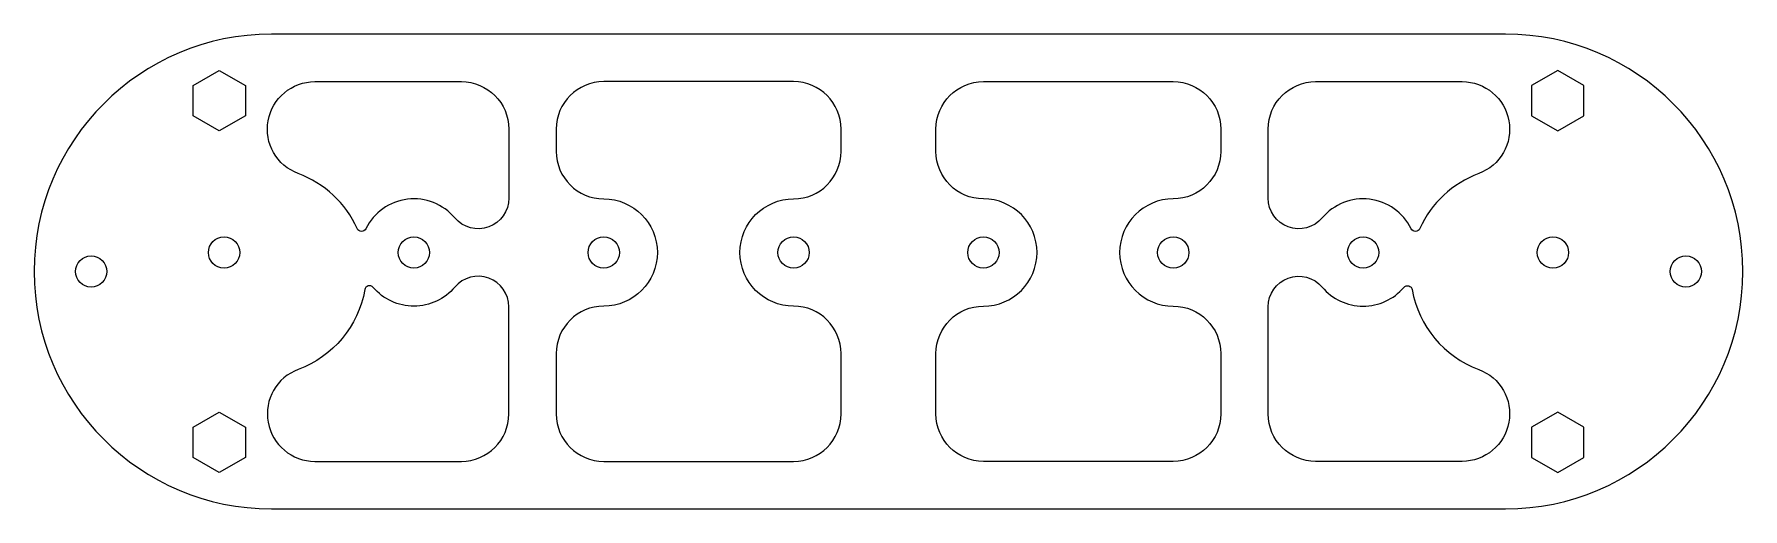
# Model space of a CAD drawing. Extents: x 155 to 631, y -134 to -2.
import ezdxf

# ---------------------------------------------------------------- set-up
doc = ezdxf.new("R2010")
doc.units = 0
doc.layers.get('0').update_dxf_attribs({"linetype": 'CONTINUOUS'})

msp = doc.modelspace()

# ---------------------------------------------------------------- linework, layer by layer
at = {"color": 7}
for p, q in [((564.885417, -1.666667), (220.927083, -1.666667)), ((199.098958, -15.98671), (206.375, -11.785921)), ((206.375, -11.785921), (213.651042, -15.98671)), ((579.4375, -11.785921), (572.161458, -15.98671)), ((586.713542, -15.98671), (579.4375, -11.785921)), ((199.098958, -24.38829), (199.098958, -15.98671)), ((213.651042, -15.98671), (213.651042, -24.38829)), ((233.012721, -14.895833), (273.84375, -14.895833)), ((366.447917, -14.895833), (313.53125, -14.895833)), ((419.364583, -14.895833), (472.28125, -14.895833)), ((511.96875, -14.895833), (552.799779, -14.895833)), ((572.161458, -15.98671), (572.161458, -24.38829)), ((586.713542, -24.38829), (586.713542, -15.98671)), ((206.375, -28.589079), (199.098958, -24.38829)), ((213.651042, -24.38829), (206.375, -28.589079)), ((287.072917, -28.125), (287.072917, -47.385344)), ((300.302083, -28.125), (300.302083, -34.342708)), ((379.677083, -34.342708), (379.677083, -28.125)), ((406.135417, -34.342708), (406.135417, -28.125)), ((485.510417, -28.125), (485.510417, -34.342708)), ((498.739583, -47.385344), (498.739583, -28.125)), ((572.161458, -24.38829), (579.4375, -28.589079)), ((579.4375, -28.589079), (586.713542, -24.38829)), ((287.072917, -107.5), (287.072917, -77.656323)), ((498.739583, -107.5), (498.739583, -77.656323)), ((300.302083, -90.698958), (300.302083, -107.5)), ((379.677083, -107.5), (379.677083, -90.698958)), ((406.135417, -107.5), (406.135417, -90.698958)), ((485.510417, -90.698958), (485.510417, -107.5)), ((199.098958, -111.23671), (206.375, -107.035921)), ((206.375, -107.035921), (213.651042, -111.23671)), ((498.739583, -107.5), (498.739583, -107.5)), ((579.4375, -107.035921), (572.161458, -111.23671)), ((586.713542, -111.23671), (579.4375, -107.035921)), ((199.098958, -119.63829), (199.098958, -111.23671)), ((213.651042, -111.23671), (213.651042, -119.63829)), ((572.161458, -111.23671), (572.161458, -119.63829)), ((586.713542, -119.63829), (586.713542, -111.23671)), ((206.375, -123.839079), (199.098958, -119.63829)), ((213.651042, -119.63829), (206.375, -123.839079)), ((233.012721, -120.729167), (273.84375, -120.729167)), ((313.53125, -120.729167), (366.447917, -120.729167)), ((472.28125, -120.729167), (419.364583, -120.729167)), ((552.799779, -120.729167), (511.96875, -120.729167)), ((572.161458, -119.63829), (579.4375, -123.839079)), ((579.4375, -123.839079), (586.713542, -119.63829)), ((220.927083, -133.958333), (564.885417, -133.958333))]:
    msp.add_line(p, q, dxfattribs=at)
for points in [[(220.927083, -1.666667), (184.395798, -1.666667), (154.78125, -31.281215), (154.78125, -67.8125)], [(631.03125, -67.8125), (631.03125, -31.281215), (601.416702, -1.666667), (564.885417, -1.666667)], [(219.991781, -25.786348), (221.123933, -19.483179), (226.608481, -14.895833), (233.012721, -14.895833)], [(273.84375, -14.895833), (281.149954, -14.895833), (287.072917, -20.818796), (287.072917, -28.125)], [(313.53125, -14.895833), (306.225046, -14.895833), (300.302083, -20.818796), (300.302083, -28.125)], [(379.677083, -28.125), (379.677083, -20.818796), (373.754174, -14.895833), (366.447917, -14.895833)], [(406.135417, -28.125), (406.135417, -20.818796), (412.058326, -14.895833), (419.364583, -14.895833)], [(472.28125, -14.895833), (479.587454, -14.895833), (485.510417, -20.818796), (485.510417, -28.125)], [(498.739583, -28.125), (498.739583, -20.818796), (504.662546, -14.895833), (511.96875, -14.895833)], [(552.799779, -14.895833), (559.204019, -14.895833), (564.688567, -19.483179), (565.820719, -25.786348)], [(228.408971, -40.527344), (222.405046, -38.298758), (218.859629, -32.089781), (219.991781, -25.786348)], [(565.820719, -25.786348), (566.952871, -32.089781), (563.407454, -38.298758), (557.403529, -40.527344)], [(300.302083, -34.342708), (300.302083, -41.648965), (306.225046, -47.571875), (313.53125, -47.571875)], [(366.447917, -47.571875), (373.754174, -47.571875), (379.677083, -41.648965), (379.677083, -34.342708)], [(419.364583, -47.571875), (412.058326, -47.571875), (406.135417, -41.648965), (406.135417, -34.342708)], [(485.510417, -34.342708), (485.510417, -41.648965), (479.587454, -47.571875), (472.28125, -47.571875)], [(244.8179, -55.860318), (241.619881, -48.759907), (235.709883, -43.237233), (228.408971, -40.527344)], [(557.403529, -40.527344), (550.102617, -43.237233), (544.192619, -48.759907), (540.9946, -55.860318)], [(272.039821, -52.880396), (268.788092, -49.026951), (263.813396, -47.072183), (258.808273, -47.681412)], [(287.072917, -47.385344), (287.072917, -50.963225), (284.837717, -54.160053), (281.477244, -55.388355)], [(313.53125, -47.571875), (321.787308, -47.571875), (328.480208, -54.264749), (328.480208, -62.520833)], [(351.498958, -62.520833), (351.498958, -54.264749), (358.191858, -47.571875), (366.447917, -47.571875)], [(434.313542, -62.520833), (434.313542, -54.264749), (427.620642, -47.571875), (419.364583, -47.571875)], [(472.28125, -47.571875), (464.025192, -47.571875), (457.332292, -54.264749), (457.332292, -62.520833)], [(504.335256, -55.388355), (500.974783, -54.160053), (498.739583, -50.963225), (498.739583, -47.385344)], [(527.004227, -47.681412), (521.999104, -47.072183), (517.024408, -49.026951), (513.772679, -52.880396)], [(258.808273, -47.681412), (253.80315, -48.290642), (249.442552, -51.381796), (247.210527, -55.902731)], [(538.601973, -55.902731), (536.369948, -51.381796), (532.00935, -48.290642), (527.004227, -47.681412)], [(246.000852, -56.639754), (245.488883, -56.630679), (245.028244, -56.327096), (244.8179, -55.860318)], [(247.210527, -55.902731), (246.983779, -56.361757), (246.512556, -56.64883), (246.000852, -56.639754)], [(281.477244, -55.388355), (278.117035, -56.616683), (274.346988, -55.614891), (272.039821, -52.880396)], [(513.772679, -52.880396), (511.465512, -55.614891), (507.695465, -56.616683), (504.335256, -55.388355)], [(539.811648, -56.639754), (539.299944, -56.64883), (538.828721, -56.361757), (538.601973, -55.902731)], [(540.9946, -55.860318), (540.784256, -56.327096), (540.323617, -56.630679), (539.811648, -56.639754)], [(203.332292, -62.520833), (203.332292, -60.109765), (205.286769, -58.155208), (207.697917, -58.155208)], [(207.697917, -58.155208), (210.109065, -58.155208), (212.063542, -60.109765), (212.063542, -62.520833)], [(256.248958, -62.520833), (256.248958, -60.109765), (258.203435, -58.155208), (260.614583, -58.155208)], [(260.614583, -58.155208), (263.025731, -58.155208), (264.980208, -60.109765), (264.980208, -62.520833)], [(309.165625, -62.520833), (309.165625, -60.109765), (311.120102, -58.155208), (313.53125, -58.155208)], [(313.53125, -58.155208), (315.942398, -58.155208), (317.896875, -60.109765), (317.896875, -62.520833)], [(362.082292, -62.520833), (362.082292, -60.109765), (364.036769, -58.155208), (366.447917, -58.155208)], [(366.447917, -58.155208), (368.858985, -58.155208), (370.813542, -60.109765), (370.813542, -62.520833)], [(414.998958, -62.520833), (414.998958, -60.109765), (416.953515, -58.155208), (419.364583, -58.155208)], [(419.364583, -58.155208), (421.775731, -58.155208), (423.730208, -60.109765), (423.730208, -62.520833)], [(467.915625, -62.520833), (467.915625, -60.109765), (469.870102, -58.155208), (472.28125, -58.155208)], [(472.28125, -58.155208), (474.692398, -58.155208), (476.646875, -60.109765), (476.646875, -62.520833)], [(520.832292, -62.520833), (520.832292, -60.109765), (522.786769, -58.155208), (525.197917, -58.155208)], [(525.197917, -58.155208), (527.609065, -58.155208), (529.563542, -60.109765), (529.563542, -62.520833)], [(573.748958, -62.520833), (573.748958, -60.109765), (575.703435, -58.155208), (578.114583, -58.155208)], [(578.114583, -58.155208), (580.525731, -58.155208), (582.480208, -60.109765), (582.480208, -62.520833)], [(166.290625, -67.8125), (166.290625, -65.401431), (168.245102, -63.446875), (170.65625, -63.446875)], [(170.65625, -63.446875), (173.067398, -63.446875), (175.021875, -65.401431), (175.021875, -67.8125)], [(207.697917, -66.886458), (205.286769, -66.886458), (203.332292, -64.931902), (203.332292, -62.520833)], [(212.063542, -62.520833), (212.063542, -64.931902), (210.109065, -66.886458), (207.697917, -66.886458)], [(260.614583, -66.886458), (258.203435, -66.886458), (256.248958, -64.931902), (256.248958, -62.520833)], [(264.980208, -62.520833), (264.980208, -64.931902), (263.025731, -66.886458), (260.614583, -66.886458)], [(313.53125, -66.886458), (311.120102, -66.886458), (309.165625, -64.931902), (309.165625, -62.520833)], [(328.480208, -62.520833), (328.480208, -70.776918), (321.787308, -77.469792), (313.53125, -77.469792)], [(317.896875, -62.520833), (317.896875, -64.931902), (315.942398, -66.886458), (313.53125, -66.886458)], [(366.447917, -77.469792), (358.191858, -77.469792), (351.498958, -70.776918), (351.498958, -62.520833)], [(366.447917, -66.886458), (364.036769, -66.886458), (362.082292, -64.931902), (362.082292, -62.520833)], [(370.813542, -62.520833), (370.813542, -64.931902), (368.858985, -66.886458), (366.447917, -66.886458)], [(419.364583, -66.886458), (416.953515, -66.886458), (414.998958, -64.931902), (414.998958, -62.520833)], [(419.364583, -77.469792), (427.620642, -77.469792), (434.313542, -70.776918), (434.313542, -62.520833)], [(423.730208, -62.520833), (423.730208, -64.931902), (421.775731, -66.886458), (419.364583, -66.886458)], [(457.332292, -62.520833), (457.332292, -70.776918), (464.025192, -77.469792), (472.28125, -77.469792)], [(472.28125, -66.886458), (469.870102, -66.886458), (467.915625, -64.931902), (467.915625, -62.520833)], [(476.646875, -62.520833), (476.646875, -64.931902), (474.692398, -66.886458), (472.28125, -66.886458)], [(525.197917, -66.886458), (522.786769, -66.886458), (520.832292, -64.931902), (520.832292, -62.520833)], [(529.563542, -62.520833), (529.563542, -64.931902), (527.609065, -66.886458), (525.197917, -66.886458)], [(578.114583, -66.886458), (575.703435, -66.886458), (573.748958, -64.931902), (573.748958, -62.520833)], [(582.480208, -62.520833), (582.480208, -64.931902), (580.525731, -66.886458), (578.114583, -66.886458)], [(610.790625, -67.8125), (610.790625, -65.401431), (612.745102, -63.446875), (615.15625, -63.446875)], [(615.15625, -63.446875), (617.567398, -63.446875), (619.521875, -65.401431), (619.521875, -67.8125)], [(154.78125, -67.8125), (154.78125, -104.343785), (184.395798, -133.958333), (220.927083, -133.958333)], [(170.65625, -72.178125), (168.245102, -72.178125), (166.290625, -70.223569), (166.290625, -67.8125)], [(175.021875, -67.8125), (175.021875, -70.223569), (173.067398, -72.178125), (170.65625, -72.178125)], [(281.477244, -69.653301), (278.117035, -68.424976), (274.346988, -69.426786), (272.039821, -72.161271)], [(287.072917, -77.656323), (287.072917, -74.078442), (284.837717, -70.88164), (281.477244, -69.653301)], [(498.739583, -77.656323), (498.739583, -74.078442), (500.974783, -70.88164), (504.335256, -69.653301)], [(504.335256, -69.653301), (507.695465, -68.424976), (511.465512, -69.426786), (513.772679, -72.161271)], [(564.885417, -133.958333), (601.416702, -133.958333), (631.03125, -104.343785), (631.03125, -67.8125)], [(615.15625, -72.178125), (612.745102, -72.178125), (610.790625, -70.223569), (610.790625, -67.8125)], [(619.521875, -67.8125), (619.521875, -70.223569), (617.567398, -72.178125), (615.15625, -72.178125)], [(246.943563, -72.864798), (245.149952, -83.040356), (238.095631, -91.502127), (228.408971, -95.097656)], [(247.898179, -71.818212), (247.404202, -71.952991), (247.032463, -72.360635), (246.943563, -72.864798)], [(249.251787, -72.234799), (248.919206, -71.845676), (248.391892, -71.683407), (247.898179, -71.818212)], [(260.662737, -77.469712), (256.275152, -77.483867), (252.102937, -75.569792), (249.251787, -72.234799)], [(272.039821, -72.161271), (269.210102, -75.5146), (265.050323, -77.455557), (260.662737, -77.469712)], [(513.772679, -72.161271), (516.602398, -75.5146), (520.762177, -77.455557), (525.149762, -77.469712)], [(525.149762, -77.469712), (529.537348, -77.483867), (533.709562, -75.569792), (536.560713, -72.234799)], [(536.560713, -72.234799), (536.893294, -71.845676), (537.420608, -71.683407), (537.914321, -71.818212)], [(537.914321, -71.818212), (538.408298, -71.952991), (538.780037, -72.360635), (538.868938, -72.864798)], [(538.868938, -72.864798), (540.662548, -83.040356), (547.716869, -91.502127), (557.403529, -95.097656)], [(313.53125, -77.469792), (306.225046, -77.469792), (300.302083, -83.392701), (300.302083, -90.698958)], [(379.677083, -90.698958), (379.677083, -83.392701), (373.754174, -77.469792), (366.447917, -77.469792)], [(406.135417, -90.698958), (406.135417, -83.392701), (412.058326, -77.469792), (419.364583, -77.469792)], [(472.28125, -77.469792), (479.587454, -77.469792), (485.510417, -83.392701), (485.510417, -90.698958)], [(228.408971, -95.097656), (222.405046, -97.326242), (218.859629, -103.535219), (219.991781, -109.838652)], [(557.403529, -95.097656), (563.407454, -97.326242), (566.952871, -103.535219), (565.820719, -109.838652)], [(273.84375, -120.729167), (281.149954, -120.729167), (287.072917, -114.806204), (287.072917, -107.5)], [(300.302083, -107.5), (300.302083, -114.806204), (306.225046, -120.729167), (313.53125, -120.729167)], [(366.447917, -120.729167), (373.754174, -120.729167), (379.677083, -114.806204), (379.677083, -107.5)], [(419.364583, -120.729167), (412.058326, -120.729167), (406.135417, -114.806204), (406.135417, -107.5)], [(485.510417, -107.5), (485.510417, -114.806204), (479.587454, -120.729167), (472.28125, -120.729167)], [(511.96875, -120.729167), (504.662546, -120.729167), (498.739583, -114.806204), (498.739583, -107.5)], [(219.991781, -109.838652), (221.123933, -116.141821), (226.608481, -120.729167), (233.012721, -120.729167)], [(565.820719, -109.838652), (564.688567, -116.141821), (559.204019, -120.729167), (552.799779, -120.729167)]]:
    msp.add_open_spline(points, degree=3, dxfattribs=at)

doc.saveas('drawing.dxf')
